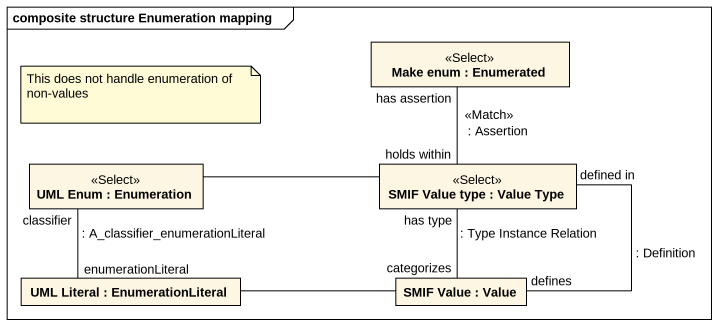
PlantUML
@startuml
mainframe composite structure Enumeration mapping
rectangle "Make enum : Enumerated" as Make_enum <<Select>>
rectangle "UML Enum : Enumeration" as UML_Enum <<Select>>
rectangle "SMIF Value type : Value Type" as SMIF_Value_type <<Select>>
rectangle "UML Literal : EnumerationLiteral" as UML_Literal
rectangle "SMIF Value : Value" as SMIF_Value
Make_enum "has assertion" -- "holds within" SMIF_Value_type : <<Match>>\n: Assertion
UML_Enum -right- SMIF_Value_type
UML_Enum "classifier" -- "enumerationLiteral" UML_Literal : : A_classifier_enumerationLiteral
UML_Literal -right- SMIF_Value
SMIF_Value "categorizes" -up- "has type" SMIF_Value_type : : Type Instance Relation
SMIF_Value "defines" -up- "defined in" SMIF_Value_type : : Definition
note as N1
  This does not handle enumeration of non-values
end note
@enduml
